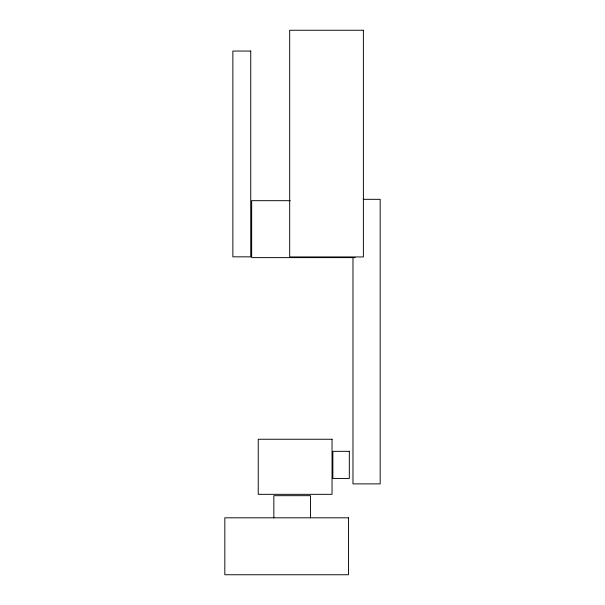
<?xml version="1.0" encoding="UTF-8"?>
<svg xmlns="http://www.w3.org/2000/svg" width="605" height="605" viewBox="0 0 605 605"><rect width="100%" height="100%" fill="white"/><g stroke="black" fill="none" stroke-linecap="round" stroke-linejoin="round"><path stroke-width="0.91" d="M363.287 199.317L380.174 199.317L380.174 483.887L352.965 483.887L352.965 257.738M290.219 200.686L251.657 200.686L251.657 257.617L355.127 257.617M310.524 517.812L310.524 495.677L273.846 495.677L273.846 517.812M363.386 30.25L289.682 30.25L289.682 256.943L363.386 256.943L363.386 30.25M250.735 51.047L232.864 51.047L232.864 256.838L250.735 256.838L250.735 51.047M332.039 439.253L258.237 439.253L258.237 494.33L332.039 494.33L332.039 439.253M349.319 451.33L332.856 451.33L332.856 478.434L349.319 478.434L349.319 451.33M348.465 517.812L224.826 517.812L224.826 574.75L348.465 574.75L348.465 517.812"/></g></svg>
